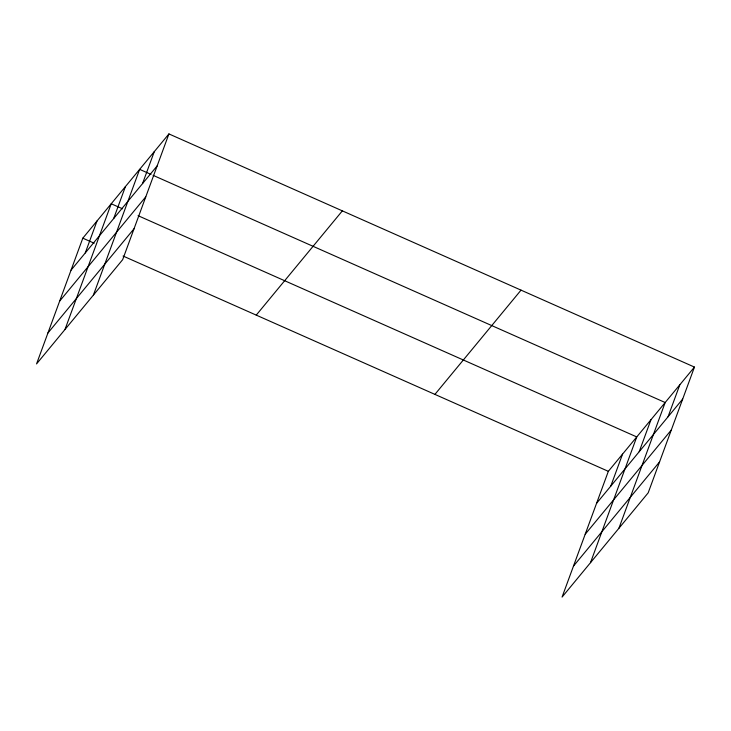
<?xml version="1.0" encoding="UTF-8"?>
<svg xmlns="http://www.w3.org/2000/svg" width="731" height="731" viewBox="0 0 731 731"><rect width="100%" height="100%" fill="white"/><g stroke="black" fill="none" stroke-linecap="round" stroke-linejoin="round"><path stroke-width="1.1" d="M168.925 133.919L82.813 238.169L36.55 363.919L122.662 259.669L168.925 133.919L694.45 367.081L648.187 492.831L562.075 597.081L608.338 471.331L694.45 367.081M85.262 252.953L97.022 220.972M64.968 329.517L111.231 203.766L122.589 208.81M113.671 218.551L125.44 186.569M93.385 295.114L139.648 169.364L151.006 174.407M142.518 183.627L154.287 151.646M610.787 486.106L622.547 454.134M590.493 562.678L636.756 436.928L138.068 215.682M639.196 451.703L650.965 419.731M618.91 528.275L665.173 402.525L153.071 175.321M668.043 416.78L679.812 384.798M71.053 270.15L157.156 165.9M59.668 301.099L145.771 196.84M47.935 332.98L134.047 228.73M256.243 315.116L342.346 210.866M434.918 394.393L521.029 290.134M596.578 503.312L682.681 399.062M585.193 534.251L671.296 430.002M573.46 566.132L659.572 461.882M82.813 238.169L94.171 243.213M123.073 256.033L608.338 471.331"/></g></svg>
